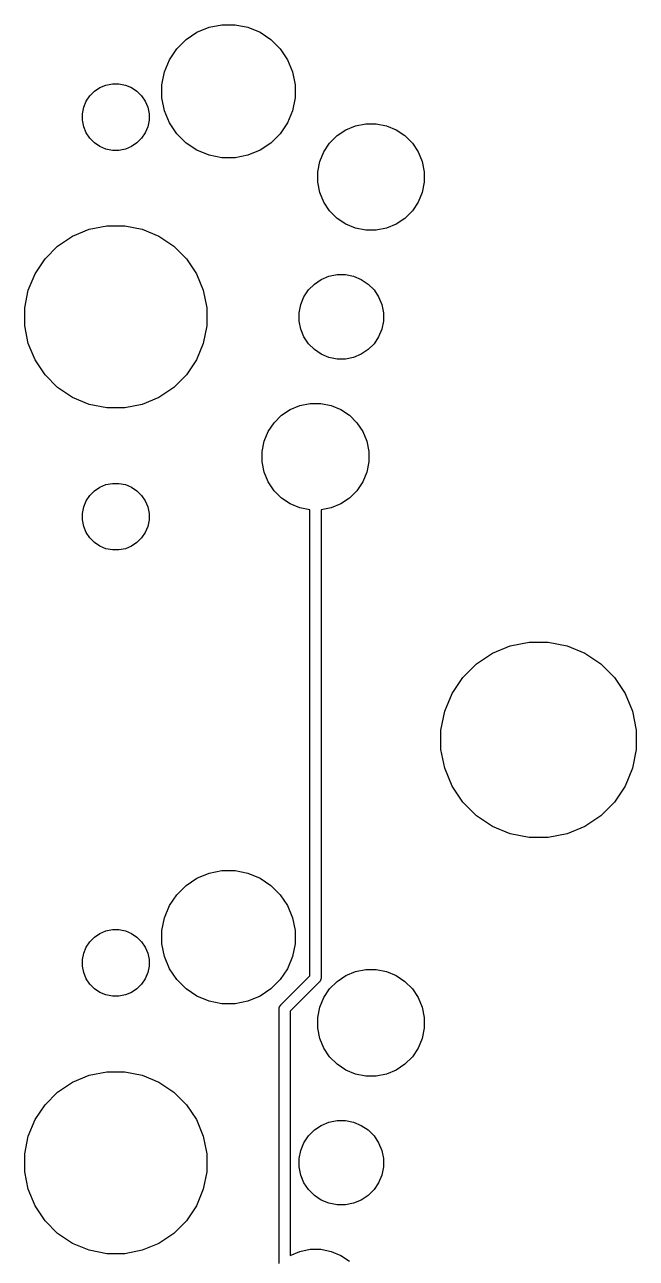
# Model space of a CAD drawing. Extents: x 52 to 337, y -159 to -34.
# Drawn here: x 163.05 to 176.82, y -72 to -44.22 of the extents above; entities that cross this region are included whole.
import ezdxf

# ---------------------------------------------------------------- set-up
doc = ezdxf.new("R2010")
doc.units = 0
doc.layers.add('BLACK', color=7, linetype='CONTINUOUS')

msp = doc.modelspace()

# ---------------------------------------------------------------- linework, layer by layer
at = {"layer": 'BLACK', "linetype": 'CONTINUOUS'}
for p, q in [((166.684, -44.5549), (166.929, -44.3907)), ((166.929, -44.3907), (167.202, -44.2776)), ((167.202, -44.2776), (167.492, -44.22)), ((167.492, -44.22), (167.788, -44.22)), ((167.788, -44.22), (168.078, -44.2776)), ((168.078, -44.2776), (168.351, -44.3907)), ((168.351, -44.3907), (168.596, -44.5549)), ((166.475, -44.7638), (166.684, -44.5549)), ((168.596, -44.5549), (168.805, -44.7638)), ((166.311, -45.0095), (166.475, -44.7638)), ((168.805, -44.7638), (168.969, -45.0095)), ((166.14, -45.5723), (166.198, -45.2825)), ((166.198, -45.2825), (166.311, -45.0095)), ((168.969, -45.0095), (169.082, -45.2825)), ((169.082, -45.2825), (169.14, -45.5723)), ((164.881, -45.5788), (165.026, -45.55)), ((165.026, -45.55), (165.174, -45.55)), ((165.174, -45.55), (165.319, -45.5788)), ((164.435, -45.9447), (164.517, -45.8219)), ((164.517, -45.8219), (164.622, -45.7174)), ((164.622, -45.7174), (164.745, -45.6354)), ((164.745, -45.6354), (164.881, -45.5788)), ((165.319, -45.5788), (165.455, -45.6354)), ((165.455, -45.6354), (165.578, -45.7174)), ((165.578, -45.7174), (165.683, -45.8219)), ((165.683, -45.8219), (165.765, -45.9447)), ((166.14, -45.8677), (166.14, -45.5723)), ((169.14, -45.5723), (169.14, -45.8677)), ((164.35, -46.2261), (164.379, -46.0812)), ((164.379, -46.0812), (164.435, -45.9447)), ((165.765, -45.9447), (165.821, -46.0812)), ((165.821, -46.0812), (165.85, -46.2261)), ((166.198, -46.1575), (166.14, -45.8677)), ((169.14, -45.8677), (169.082, -46.1575)), ((164.35, -46.3739), (164.35, -46.2261)), ((164.379, -46.5188), (164.35, -46.3739)), ((165.85, -46.3739), (165.821, -46.5188)), ((165.85, -46.2261), (165.85, -46.3739)), ((166.311, -46.4305), (166.198, -46.1575)), ((169.082, -46.1575), (168.969, -46.4305)), ((164.435, -46.6553), (164.379, -46.5188)), ((164.517, -46.7781), (164.435, -46.6553)), ((165.765, -46.6553), (165.683, -46.7781)), ((165.821, -46.5188), (165.765, -46.6553)), ((166.475, -46.6762), (166.311, -46.4305)), ((168.969, -46.4305), (168.805, -46.6762)), ((170.085, -46.7179), (170.282, -46.5866)), ((170.282, -46.5866), (170.5, -46.4961)), ((170.5, -46.4961), (170.732, -46.45)), ((170.732, -46.45), (170.968, -46.45)), ((170.968, -46.45), (171.2, -46.4961)), ((171.2, -46.4961), (171.418, -46.5866)), ((171.418, -46.5866), (171.615, -46.7179)), ((164.622, -46.8826), (164.517, -46.7781)), ((164.745, -46.9646), (164.622, -46.8826)), ((165.578, -46.8826), (165.455, -46.9646)), ((165.683, -46.7781), (165.578, -46.8826)), ((166.684, -46.8851), (166.475, -46.6762)), ((166.929, -47.0493), (166.684, -46.8851)), ((168.596, -46.8851), (168.351, -47.0493)), ((168.805, -46.6762), (168.596, -46.8851)), ((169.787, -47.0816), (169.918, -46.885)), ((169.918, -46.885), (170.085, -46.7179)), ((171.615, -46.7179), (171.782, -46.885)), ((171.782, -46.885), (171.913, -47.0816)), ((164.881, -47.0212), (164.745, -46.9646)), ((165.026, -47.05), (164.881, -47.0212)), ((165.174, -47.05), (165.026, -47.05)), ((165.319, -47.0212), (165.174, -47.05)), ((165.455, -46.9646), (165.319, -47.0212)), ((167.202, -47.1624), (166.929, -47.0493)), ((167.492, -47.22), (167.202, -47.1624)), ((167.788, -47.22), (167.492, -47.22)), ((168.078, -47.1624), (167.788, -47.22)), ((168.351, -47.0493), (168.078, -47.1624)), ((169.696, -47.3), (169.787, -47.0816)), ((171.913, -47.0816), (172.004, -47.3)), ((169.65, -47.5318), (169.696, -47.3)), ((172.004, -47.3), (172.05, -47.5318)), ((169.65, -47.7682), (169.65, -47.5318)), ((169.696, -48), (169.65, -47.7682)), ((172.05, -47.7682), (172.004, -48)), ((172.05, -47.5318), (172.05, -47.7682)), ((169.787, -48.2184), (169.696, -48)), ((172.004, -48), (171.913, -48.2184)), ((169.918, -48.415), (169.787, -48.2184)), ((171.913, -48.2184), (171.782, -48.415)), ((170.085, -48.5821), (169.918, -48.415)), ((170.282, -48.7134), (170.085, -48.5821)), ((171.615, -48.5821), (171.418, -48.7134)), ((171.782, -48.415), (171.615, -48.5821)), ((164.129, -48.9833), (164.502, -48.8288)), ((164.502, -48.8288), (164.898, -48.75)), ((164.898, -48.75), (165.302, -48.75)), ((165.302, -48.75), (165.698, -48.8288)), ((165.698, -48.8288), (166.071, -48.9833)), ((170.5, -48.8039), (170.282, -48.7134)), ((170.732, -48.85), (170.5, -48.8039)), ((170.968, -48.85), (170.732, -48.85)), ((171.2, -48.8039), (170.968, -48.85)), ((171.418, -48.7134), (171.2, -48.8039)), ((163.793, -49.2077), (164.129, -48.9833)), ((166.071, -48.9833), (166.407, -49.2077)), ((163.508, -49.4932), (163.793, -49.2077)), ((166.407, -49.2077), (166.692, -49.4932)), ((163.283, -49.829), (163.508, -49.4932)), ((166.692, -49.4932), (166.917, -49.829)), ((163.129, -50.202), (163.283, -49.829)), ((166.917, -49.829), (167.071, -50.202)), ((169.574, -50.0621), (169.73, -49.9581)), ((169.73, -49.9581), (169.903, -49.8865)), ((169.903, -49.8865), (170.086, -49.85)), ((170.086, -49.85), (170.274, -49.85)), ((170.274, -49.85), (170.457, -49.8865)), ((170.457, -49.8865), (170.63, -49.9581)), ((170.63, -49.9581), (170.786, -50.0621)), ((163.05, -50.5981), (163.129, -50.202)), ((167.071, -50.202), (167.15, -50.5981)), ((169.338, -50.35), (169.442, -50.1944)), ((169.442, -50.1944), (169.574, -50.0621)), ((170.786, -50.0621), (170.918, -50.1944)), ((170.918, -50.1944), (171.022, -50.35)), ((169.23, -50.7064), (169.267, -50.5229)), ((169.267, -50.5229), (169.338, -50.35)), ((171.022, -50.35), (171.093, -50.5229)), ((171.093, -50.5229), (171.13, -50.7064)), ((163.05, -51.0019), (163.05, -50.5981)), ((167.15, -50.5981), (167.15, -51.0019)), ((169.23, -50.8936), (169.23, -50.7064)), ((171.13, -50.7064), (171.13, -50.8936)), ((163.129, -51.398), (163.05, -51.0019)), ((167.15, -51.0019), (167.071, -51.398)), ((169.267, -51.0771), (169.23, -50.8936)), ((169.338, -51.25), (169.267, -51.0771)), ((171.093, -51.0771), (171.022, -51.25)), ((171.13, -50.8936), (171.093, -51.0771)), ((163.283, -51.771), (163.129, -51.398)), ((167.071, -51.398), (166.917, -51.771)), ((169.442, -51.4056), (169.338, -51.25)), ((171.022, -51.25), (170.918, -51.4056)), ((169.574, -51.5379), (169.442, -51.4056)), ((169.73, -51.6419), (169.574, -51.5379)), ((169.903, -51.7135), (169.73, -51.6419)), ((170.63, -51.6419), (170.457, -51.7135)), ((170.786, -51.5379), (170.63, -51.6419)), ((170.918, -51.4056), (170.786, -51.5379)), ((163.508, -52.1068), (163.283, -51.771)), ((166.917, -51.771), (166.692, -52.1068)), ((170.086, -51.75), (169.903, -51.7135)), ((170.274, -51.75), (170.086, -51.75)), ((170.457, -51.7135), (170.274, -51.75)), ((163.793, -52.3923), (163.508, -52.1068)), ((166.692, -52.1068), (166.407, -52.3923)), ((164.129, -52.6167), (163.793, -52.3923)), ((166.407, -52.3923), (166.071, -52.6167)), ((164.502, -52.7712), (164.129, -52.6167)), ((164.898, -52.85), (164.502, -52.7712)), ((165.698, -52.7712), (165.302, -52.85)), ((166.071, -52.6167), (165.698, -52.7712)), ((169.25, -52.7961), (169.482, -52.75)), ((169.482, -52.75), (169.718, -52.75)), ((169.718, -52.75), (169.95, -52.7961)), ((165.302, -52.85), (164.898, -52.85)), ((168.668, -53.185), (168.835, -53.0179)), ((168.835, -53.0179), (169.032, -52.8866)), ((169.032, -52.8866), (169.25, -52.7961)), ((169.95, -52.7961), (170.168, -52.8866)), ((170.168, -52.8866), (170.365, -53.0179)), ((170.365, -53.0179), (170.532, -53.185)), ((168.537, -53.3816), (168.668, -53.185)), ((170.532, -53.185), (170.663, -53.3816)), ((168.4, -53.8318), (168.446, -53.6)), ((168.446, -53.6), (168.537, -53.3816)), ((170.663, -53.3816), (170.754, -53.6)), ((170.754, -53.6), (170.8, -53.8318)), ((168.4, -54.0682), (168.4, -53.8318)), ((170.8, -53.8318), (170.8, -54.0682)), ((168.446, -54.3), (168.4, -54.0682)), ((170.8, -54.0682), (170.754, -54.3)), ((168.537, -54.5184), (168.446, -54.3)), ((170.754, -54.3), (170.663, -54.5184)), ((164.517, -54.8219), (164.622, -54.7174)), ((164.622, -54.7174), (164.745, -54.6354)), ((164.745, -54.6354), (164.881, -54.5788)), ((164.881, -54.5788), (165.026, -54.55)), ((165.026, -54.55), (165.174, -54.55)), ((165.174, -54.55), (165.319, -54.5788)), ((165.319, -54.5788), (165.455, -54.6354)), ((165.455, -54.6354), (165.578, -54.7174)), ((165.578, -54.7174), (165.683, -54.8219)), ((168.668, -54.715), (168.537, -54.5184)), ((168.835, -54.8821), (168.668, -54.715)), ((170.532, -54.715), (170.365, -54.8821)), ((170.663, -54.5184), (170.532, -54.715)), ((164.379, -55.0812), (164.435, -54.9447)), ((164.435, -54.9447), (164.517, -54.8219)), ((165.683, -54.8219), (165.765, -54.9447)), ((165.765, -54.9447), (165.821, -55.0812)), ((169.032, -55.0134), (168.835, -54.8821)), ((170.365, -54.8821), (170.168, -55.0134)), ((164.35, -55.2261), (164.379, -55.0812)), ((164.35, -55.3739), (164.35, -55.2261)), ((165.821, -55.0812), (165.85, -55.2261)), ((165.85, -55.2261), (165.85, -55.3739)), ((169.25, -55.1039), (169.032, -55.0134)), ((169.475, -55.1486), (169.25, -55.1039)), ((169.475, -65.6412), (169.475, -55.1486)), ((169.95, -55.1039), (169.725, -55.1486)), ((169.725, -55.1486), (169.725, -65.6869)), ((170.168, -55.0134), (169.95, -55.1039)), ((164.379, -55.5188), (164.35, -55.3739)), ((164.435, -55.6553), (164.379, -55.5188)), ((165.821, -55.5188), (165.765, -55.6553)), ((165.85, -55.3739), (165.821, -55.5188)), ((164.517, -55.7781), (164.435, -55.6553)), ((164.622, -55.8826), (164.517, -55.7781)), ((165.683, -55.7781), (165.578, -55.8826)), ((165.765, -55.6553), (165.683, -55.7781)), ((164.745, -55.9646), (164.622, -55.8826)), ((164.881, -56.0212), (164.745, -55.9646)), ((165.026, -56.05), (164.881, -56.0212)), ((165.174, -56.05), (165.026, -56.05)), ((165.319, -56.0212), (165.174, -56.05)), ((165.455, -55.9646), (165.319, -56.0212)), ((165.578, -55.8826), (165.455, -55.9646)), ((173.583, -58.3754), (173.983, -58.2095)), ((173.983, -58.2095), (174.408, -58.125)), ((174.408, -58.125), (174.842, -58.125)), ((174.842, -58.125), (175.267, -58.2095)), ((175.267, -58.2095), (175.667, -58.3754)), ((172.916, -58.9226), (173.223, -58.6161)), ((173.223, -58.6161), (173.583, -58.3754)), ((175.667, -58.3754), (176.027, -58.6161)), ((176.027, -58.6161), (176.334, -58.9226)), ((172.675, -59.2829), (172.916, -58.9226)), ((176.334, -58.9226), (176.575, -59.2829)), ((172.51, -59.6833), (172.675, -59.2829)), ((176.575, -59.2829), (176.74, -59.6833)), ((172.425, -60.1083), (172.51, -59.6833)), ((176.74, -59.6833), (176.825, -60.1083)), ((172.425, -60.5417), (172.425, -60.1083)), ((176.825, -60.1083), (176.825, -60.5417)), ((172.51, -60.9667), (172.425, -60.5417)), ((176.825, -60.5417), (176.74, -60.9667)), ((172.675, -61.3671), (172.51, -60.9667)), ((176.74, -60.9667), (176.575, -61.3671)), ((172.916, -61.7274), (172.675, -61.3671)), ((176.575, -61.3671), (176.334, -61.7274)), ((173.223, -62.0339), (172.916, -61.7274)), ((176.334, -61.7274), (176.027, -62.0339)), ((173.583, -62.2746), (173.223, -62.0339)), ((176.027, -62.0339), (175.667, -62.2746)), ((173.983, -62.4405), (173.583, -62.2746)), ((174.408, -62.525), (173.983, -62.4405)), ((175.267, -62.4405), (174.842, -62.525)), ((175.667, -62.2746), (175.267, -62.4405)), ((174.842, -62.525), (174.408, -62.525)), ((166.929, -63.4407), (167.202, -63.3276)), ((167.202, -63.3276), (167.492, -63.27)), ((167.492, -63.27), (167.788, -63.27)), ((167.788, -63.27), (168.078, -63.3276)), ((168.078, -63.3276), (168.351, -63.4407)), ((166.475, -63.8138), (166.684, -63.6049)), ((166.684, -63.6049), (166.929, -63.4407)), ((168.351, -63.4407), (168.596, -63.6049)), ((168.596, -63.6049), (168.805, -63.8138)), ((166.311, -64.0595), (166.475, -63.8138)), ((168.805, -63.8138), (168.969, -64.0595)), ((166.198, -64.3325), (166.311, -64.0595)), ((168.969, -64.0595), (169.082, -64.3325)), ((166.14, -64.6223), (166.198, -64.3325)), ((169.082, -64.3325), (169.14, -64.6223)), ((164.622, -64.7674), (164.745, -64.6854)), ((164.745, -64.6854), (164.881, -64.6288)), ((164.881, -64.6288), (165.026, -64.6)), ((165.026, -64.6), (165.174, -64.6)), ((165.174, -64.6), (165.319, -64.6288)), ((165.319, -64.6288), (165.455, -64.6854)), ((165.455, -64.6854), (165.578, -64.7674)), ((166.14, -64.9177), (166.14, -64.6223)), ((169.14, -64.6223), (169.14, -64.9177)), ((164.379, -65.1312), (164.435, -64.9947)), ((164.435, -64.9947), (164.517, -64.8719)), ((164.517, -64.8719), (164.622, -64.7674)), ((165.578, -64.7674), (165.683, -64.8719)), ((165.683, -64.8719), (165.765, -64.9947)), ((165.765, -64.9947), (165.821, -65.1312)), ((166.198, -65.2075), (166.14, -64.9177)), ((169.14, -64.9177), (169.082, -65.2075)), ((164.35, -65.2761), (164.379, -65.1312)), ((164.35, -65.4239), (164.35, -65.2761)), ((165.821, -65.1312), (165.85, -65.2761)), ((165.85, -65.2761), (165.85, -65.4239)), ((166.311, -65.4805), (166.198, -65.2075)), ((169.082, -65.2075), (168.969, -65.4805)), ((164.379, -65.5688), (164.35, -65.4239)), ((165.85, -65.4239), (165.821, -65.5688)), ((166.475, -65.7262), (166.311, -65.4805)), ((168.969, -65.4805), (168.805, -65.7262)), ((170.282, -65.6366), (170.5, -65.5461)), ((170.5, -65.5461), (170.732, -65.5)), ((170.732, -65.5), (170.968, -65.5)), ((170.968, -65.5), (171.2, -65.5461)), ((171.2, -65.5461), (171.418, -65.6366)), ((164.435, -65.7053), (164.379, -65.5688)), ((164.517, -65.8281), (164.435, -65.7053)), ((164.622, -65.9326), (164.517, -65.8281)), ((165.683, -65.8281), (165.578, -65.9326)), ((165.765, -65.7053), (165.683, -65.8281)), ((165.821, -65.5688), (165.765, -65.7053)), ((166.684, -65.9351), (166.475, -65.7262)), ((168.805, -65.7262), (168.596, -65.9351)), ((168.821, -66.2953), (169.475, -65.6412)), ((169.684, -65.7857), (169.03, -66.4398)), ((169.689, -65.7818), (169.684, -65.7857)), ((169.693, -65.777), (169.689, -65.7818)), ((169.704, -65.7628), (169.693, -65.777)), ((169.716, -65.7411), (169.704, -65.7628)), ((169.723, -65.7175), (169.716, -65.7411)), ((169.725, -65.6991), (169.723, -65.7175)), ((169.725, -65.6869), (169.726, -65.693)), ((169.726, -65.693), (169.725, -65.6991)), ((169.725, -65.6991), (169.725, -65.6991)), ((169.918, -65.935), (170.085, -65.7679)), ((170.085, -65.7679), (170.282, -65.6366)), ((171.418, -65.6366), (171.615, -65.7679)), ((171.615, -65.7679), (171.782, -65.935)), ((164.745, -66.0146), (164.622, -65.9326)), ((164.881, -66.0712), (164.745, -66.0146)), ((165.026, -66.1), (164.881, -66.0712)), ((165.174, -66.1), (165.026, -66.1)), ((165.319, -66.0712), (165.174, -66.1)), ((165.455, -66.0146), (165.319, -66.0712)), ((165.578, -65.9326), (165.455, -66.0146)), ((166.929, -66.0993), (166.684, -65.9351)), ((167.202, -66.2124), (166.929, -66.0993)), ((168.351, -66.0993), (168.078, -66.2124)), ((168.596, -65.9351), (168.351, -66.0993)), ((169.787, -66.1316), (169.918, -65.935)), ((171.782, -65.935), (171.913, -66.1316)), ((167.492, -66.27), (167.202, -66.2124)), ((167.788, -66.27), (167.492, -66.27)), ((168.078, -66.2124), (167.788, -66.27)), ((168.779, -66.388), (168.78, -66.3819)), ((168.78, -66.3941), (168.779, -66.388)), ((168.78, -66.3819), (168.782, -66.3635)), ((168.78, -66.3819), (168.78, -66.3819)), ((168.78, -72.1229), (168.78, -66.3941)), ((168.782, -66.3635), (168.789, -66.3399)), ((168.789, -66.3399), (168.801, -66.3182)), ((168.801, -66.3182), (168.816, -66.2992)), ((168.816, -66.2992), (168.821, -66.2953)), ((169.65, -66.5818), (169.696, -66.35)), ((169.696, -66.35), (169.787, -66.1316)), ((171.913, -66.1316), (172.004, -66.35)), ((172.004, -66.35), (172.05, -66.5818)), ((169.03, -66.4398), (169.03, -71.9376)), ((169.65, -66.8182), (169.65, -66.5818)), ((172.05, -66.5818), (172.05, -66.8182)), ((169.696, -67.05), (169.65, -66.8182)), ((172.05, -66.8182), (172.004, -67.05)), ((169.787, -67.2684), (169.696, -67.05)), ((172.004, -67.05), (171.913, -67.2684)), ((169.918, -67.465), (169.787, -67.2684)), ((170.085, -67.6321), (169.918, -67.465)), ((171.782, -67.465), (171.615, -67.6321)), ((171.913, -67.2684), (171.782, -67.465)), ((170.282, -67.7634), (170.085, -67.6321)), ((170.5, -67.8539), (170.282, -67.7634)), ((171.418, -67.7634), (171.2, -67.8539)), ((171.615, -67.6321), (171.418, -67.7634)), ((163.793, -68.2577), (164.129, -68.0333)), ((164.129, -68.0333), (164.502, -67.8788)), ((164.502, -67.8788), (164.898, -67.8)), ((164.898, -67.8), (165.302, -67.8)), ((165.302, -67.8), (165.698, -67.8788)), ((165.698, -67.8788), (166.071, -68.0333)), ((166.071, -68.0333), (166.407, -68.2577)), ((170.732, -67.9), (170.5, -67.8539)), ((170.968, -67.9), (170.732, -67.9)), ((171.2, -67.8539), (170.968, -67.9)), ((163.508, -68.5432), (163.793, -68.2577)), ((166.407, -68.2577), (166.692, -68.5432)), ((163.283, -68.879), (163.508, -68.5432)), ((166.692, -68.5432), (166.917, -68.879)), ((163.129, -69.252), (163.283, -68.879)), ((166.917, -68.879), (167.071, -69.252)), ((169.903, -68.9365), (170.086, -68.9)), ((170.086, -68.9), (170.274, -68.9)), ((170.274, -68.9), (170.457, -68.9365)), ((169.442, -69.2444), (169.574, -69.1121)), ((169.574, -69.1121), (169.73, -69.0081)), ((169.73, -69.0081), (169.903, -68.9365)), ((170.457, -68.9365), (170.63, -69.0081)), ((170.63, -69.0081), (170.786, -69.1121)), ((170.786, -69.1121), (170.918, -69.2444)), ((163.05, -69.6481), (163.129, -69.252)), ((167.071, -69.252), (167.15, -69.6481)), ((169.267, -69.5729), (169.338, -69.4)), ((169.338, -69.4), (169.442, -69.2444)), ((170.918, -69.2444), (171.022, -69.4)), ((171.022, -69.4), (171.093, -69.5729)), ((163.05, -70.0519), (163.05, -69.6481)), ((167.15, -69.6481), (167.15, -70.0519)), ((169.23, -69.7564), (169.267, -69.5729)), ((171.093, -69.5729), (171.13, -69.7564)), ((169.23, -69.9436), (169.23, -69.7564)), ((169.267, -70.1271), (169.23, -69.9436)), ((171.13, -69.9436), (171.093, -70.1271)), ((171.13, -69.7564), (171.13, -69.9436)), ((163.129, -70.448), (163.05, -70.0519)), ((167.15, -70.0519), (167.071, -70.448)), ((169.338, -70.3), (169.267, -70.1271)), ((171.093, -70.1271), (171.022, -70.3)), ((163.283, -70.821), (163.129, -70.448)), ((167.071, -70.448), (166.917, -70.821)), ((169.442, -70.4556), (169.338, -70.3)), ((169.574, -70.5879), (169.442, -70.4556)), ((170.918, -70.4556), (170.786, -70.5879)), ((171.022, -70.3), (170.918, -70.4556)), ((163.508, -71.1568), (163.283, -70.821)), ((166.917, -70.821), (166.692, -71.1568)), ((169.73, -70.6919), (169.574, -70.5879)), ((169.903, -70.7635), (169.73, -70.6919)), ((170.086, -70.8), (169.903, -70.7635)), ((170.274, -70.8), (170.086, -70.8)), ((170.457, -70.7635), (170.274, -70.8)), ((170.63, -70.6919), (170.457, -70.7635)), ((170.786, -70.5879), (170.63, -70.6919)), ((163.793, -71.4423), (163.508, -71.1568)), ((166.692, -71.1568), (166.407, -71.4423)), ((164.129, -71.6667), (163.793, -71.4423)), ((164.502, -71.8212), (164.129, -71.6667)), ((166.071, -71.6667), (165.698, -71.8212)), ((166.407, -71.4423), (166.071, -71.6667)), ((164.898, -71.9), (164.502, -71.8212)), ((165.302, -71.9), (164.898, -71.9)), ((165.698, -71.8212), (165.302, -71.9)), ((169.03, -71.9376), (169.032, -71.9366)), ((169.032, -71.9366), (169.25, -71.8461)), ((169.25, -71.8461), (169.482, -71.8)), ((169.482, -71.8), (169.718, -71.8)), ((169.718, -71.8), (169.95, -71.8461)), ((169.95, -71.8461), (170.168, -71.9366)), ((170.168, -71.9366), (170.365, -72.0679))]:
    msp.add_line(p, q, dxfattribs=at)

doc.saveas('drawing.dxf')
